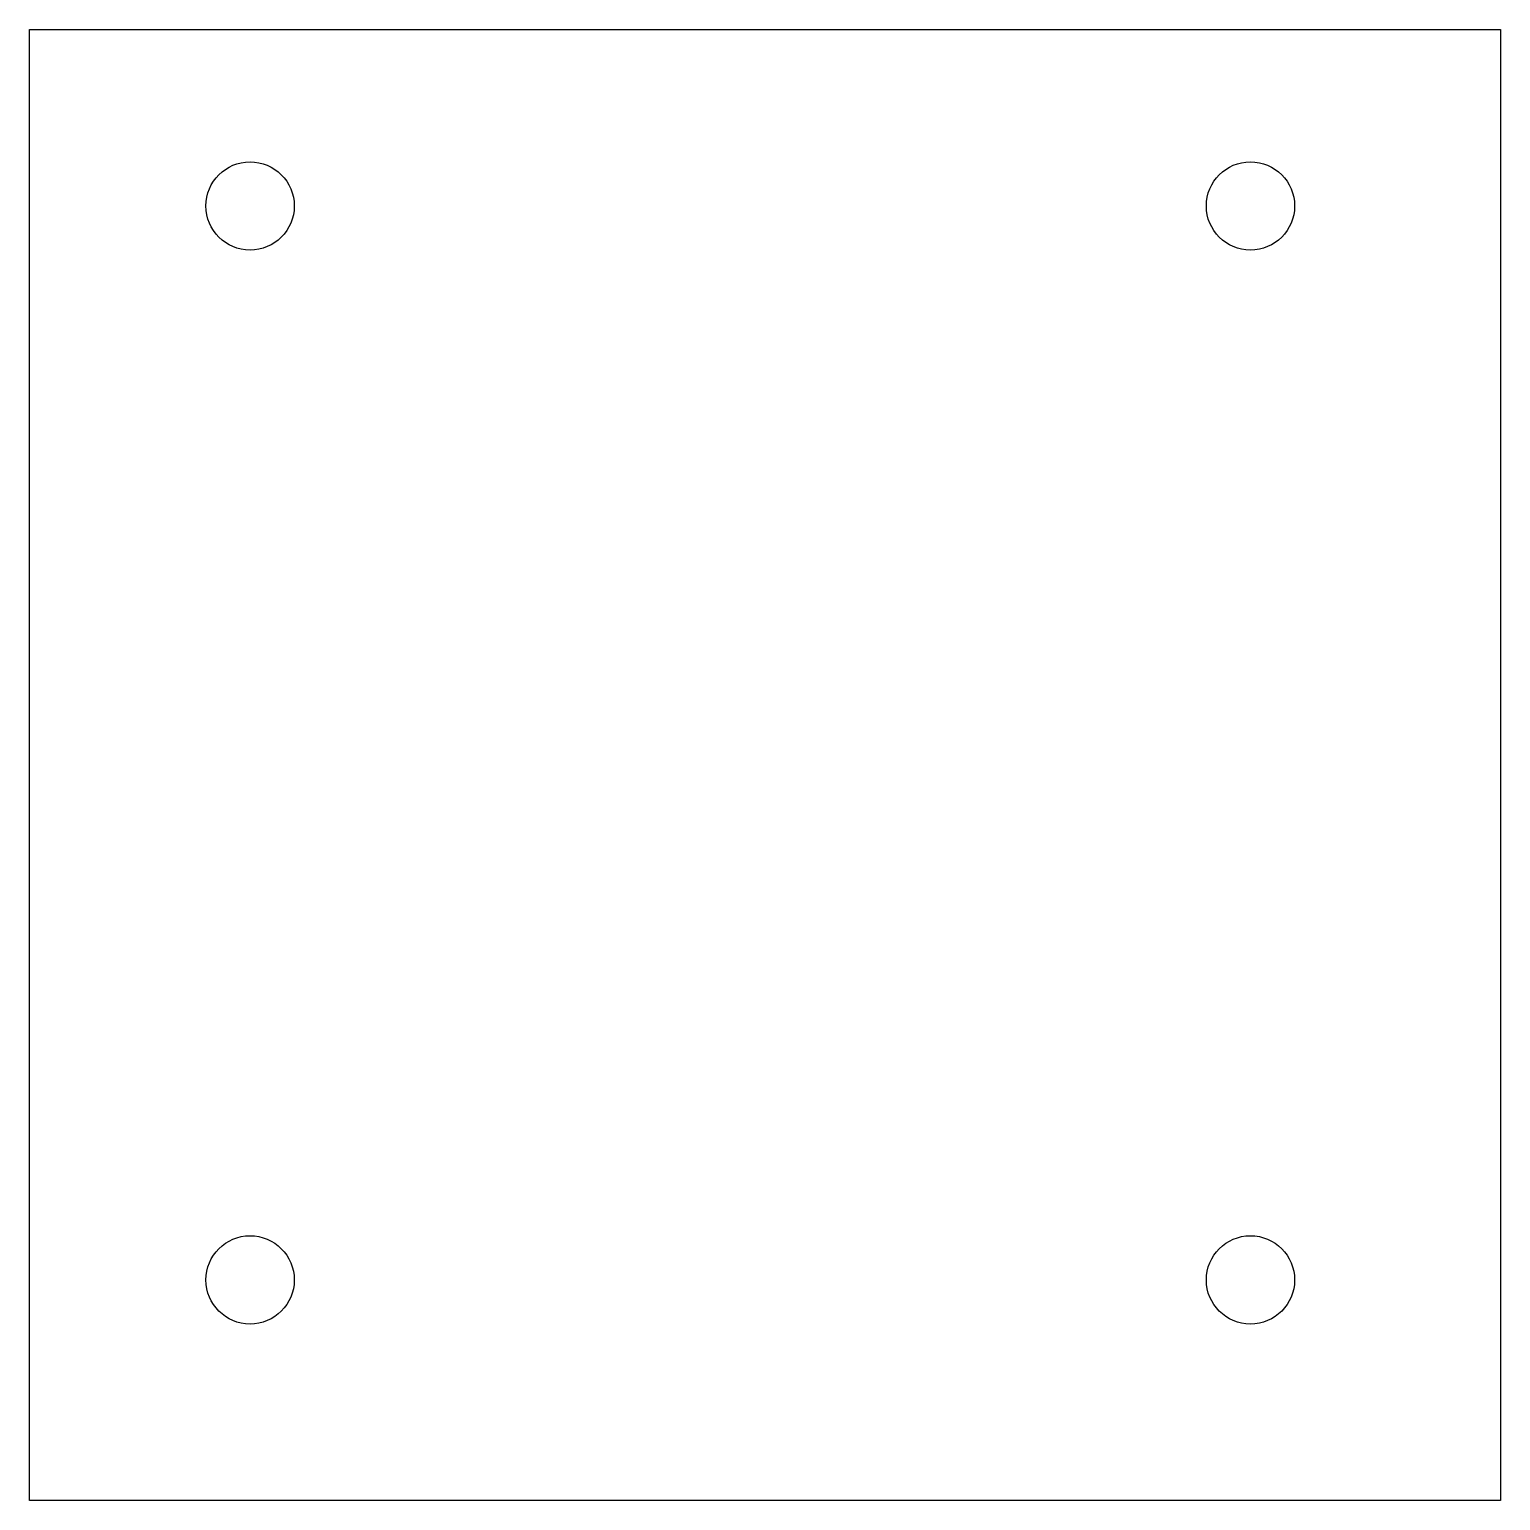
# Model space of a CAD drawing. Header units: millimetres. Extents: x 94 to 194, y -130 to -30.
import ezdxf

# ---------------------------------------------------------------- set-up
doc = ezdxf.new("R2010")
doc.units = ezdxf.units.MM
doc.layers.add('BLACK', color=250, linetype='CONTINUOUS')

msp = doc.modelspace()

# ---------------------------------------------------------------- linework, layer by layer
at = {"layer": 'BLACK', "linetype": 'CONTINUOUS'}
for p, q in [((93.5, -30.5), (193.5, -30.5)), ((93.5, -130.5), (93.5, -30.5)), ((193.5, -30.5), (193.5, -130.5)), ((193.5, -130.5), (93.5, -130.5))]:
    msp.add_line(p, q, dxfattribs=at)
at = {"layer": 'BLACK'}
for centre in [(108.5, -42.5), (176.5, -42.5), (108.5, -115.5), (176.5, -115.5)]:
    msp.add_circle(centre, 3, dxfattribs=at)

doc.saveas('drawing.dxf')
